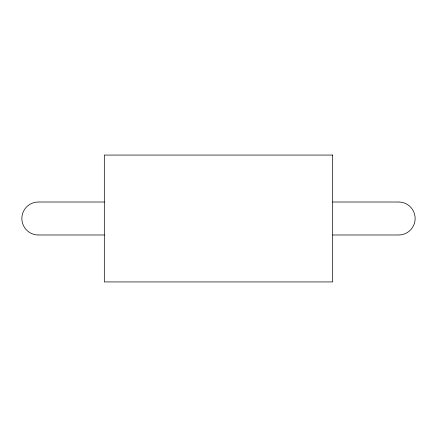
<?xml version="1.0" encoding="UTF-8"?>
<svg xmlns="http://www.w3.org/2000/svg" width="437" height="437" viewBox="0 0 437 437"><rect width="100%" height="100%" fill="white"/><g stroke="black" fill="none" stroke-linecap="round" stroke-linejoin="round"><path stroke-width="0.66" d="M38.625 202.009L104.317 202.009M332.683 202.009L398.375 202.009M38.625 234.991L104.317 234.991M332.683 234.991L398.375 234.991M398.659 202.009A16.491 16.491 0 0 1 415.15 218.5A16.491 16.491 0 0 1 398.659 234.991M38.341 234.991A16.491 16.491 0 0 1 21.85 218.5A16.491 16.491 0 0 1 38.341 202.009M332.683 155.064L104.317 155.064L104.317 281.936L332.683 281.936L332.683 155.064"/></g></svg>
